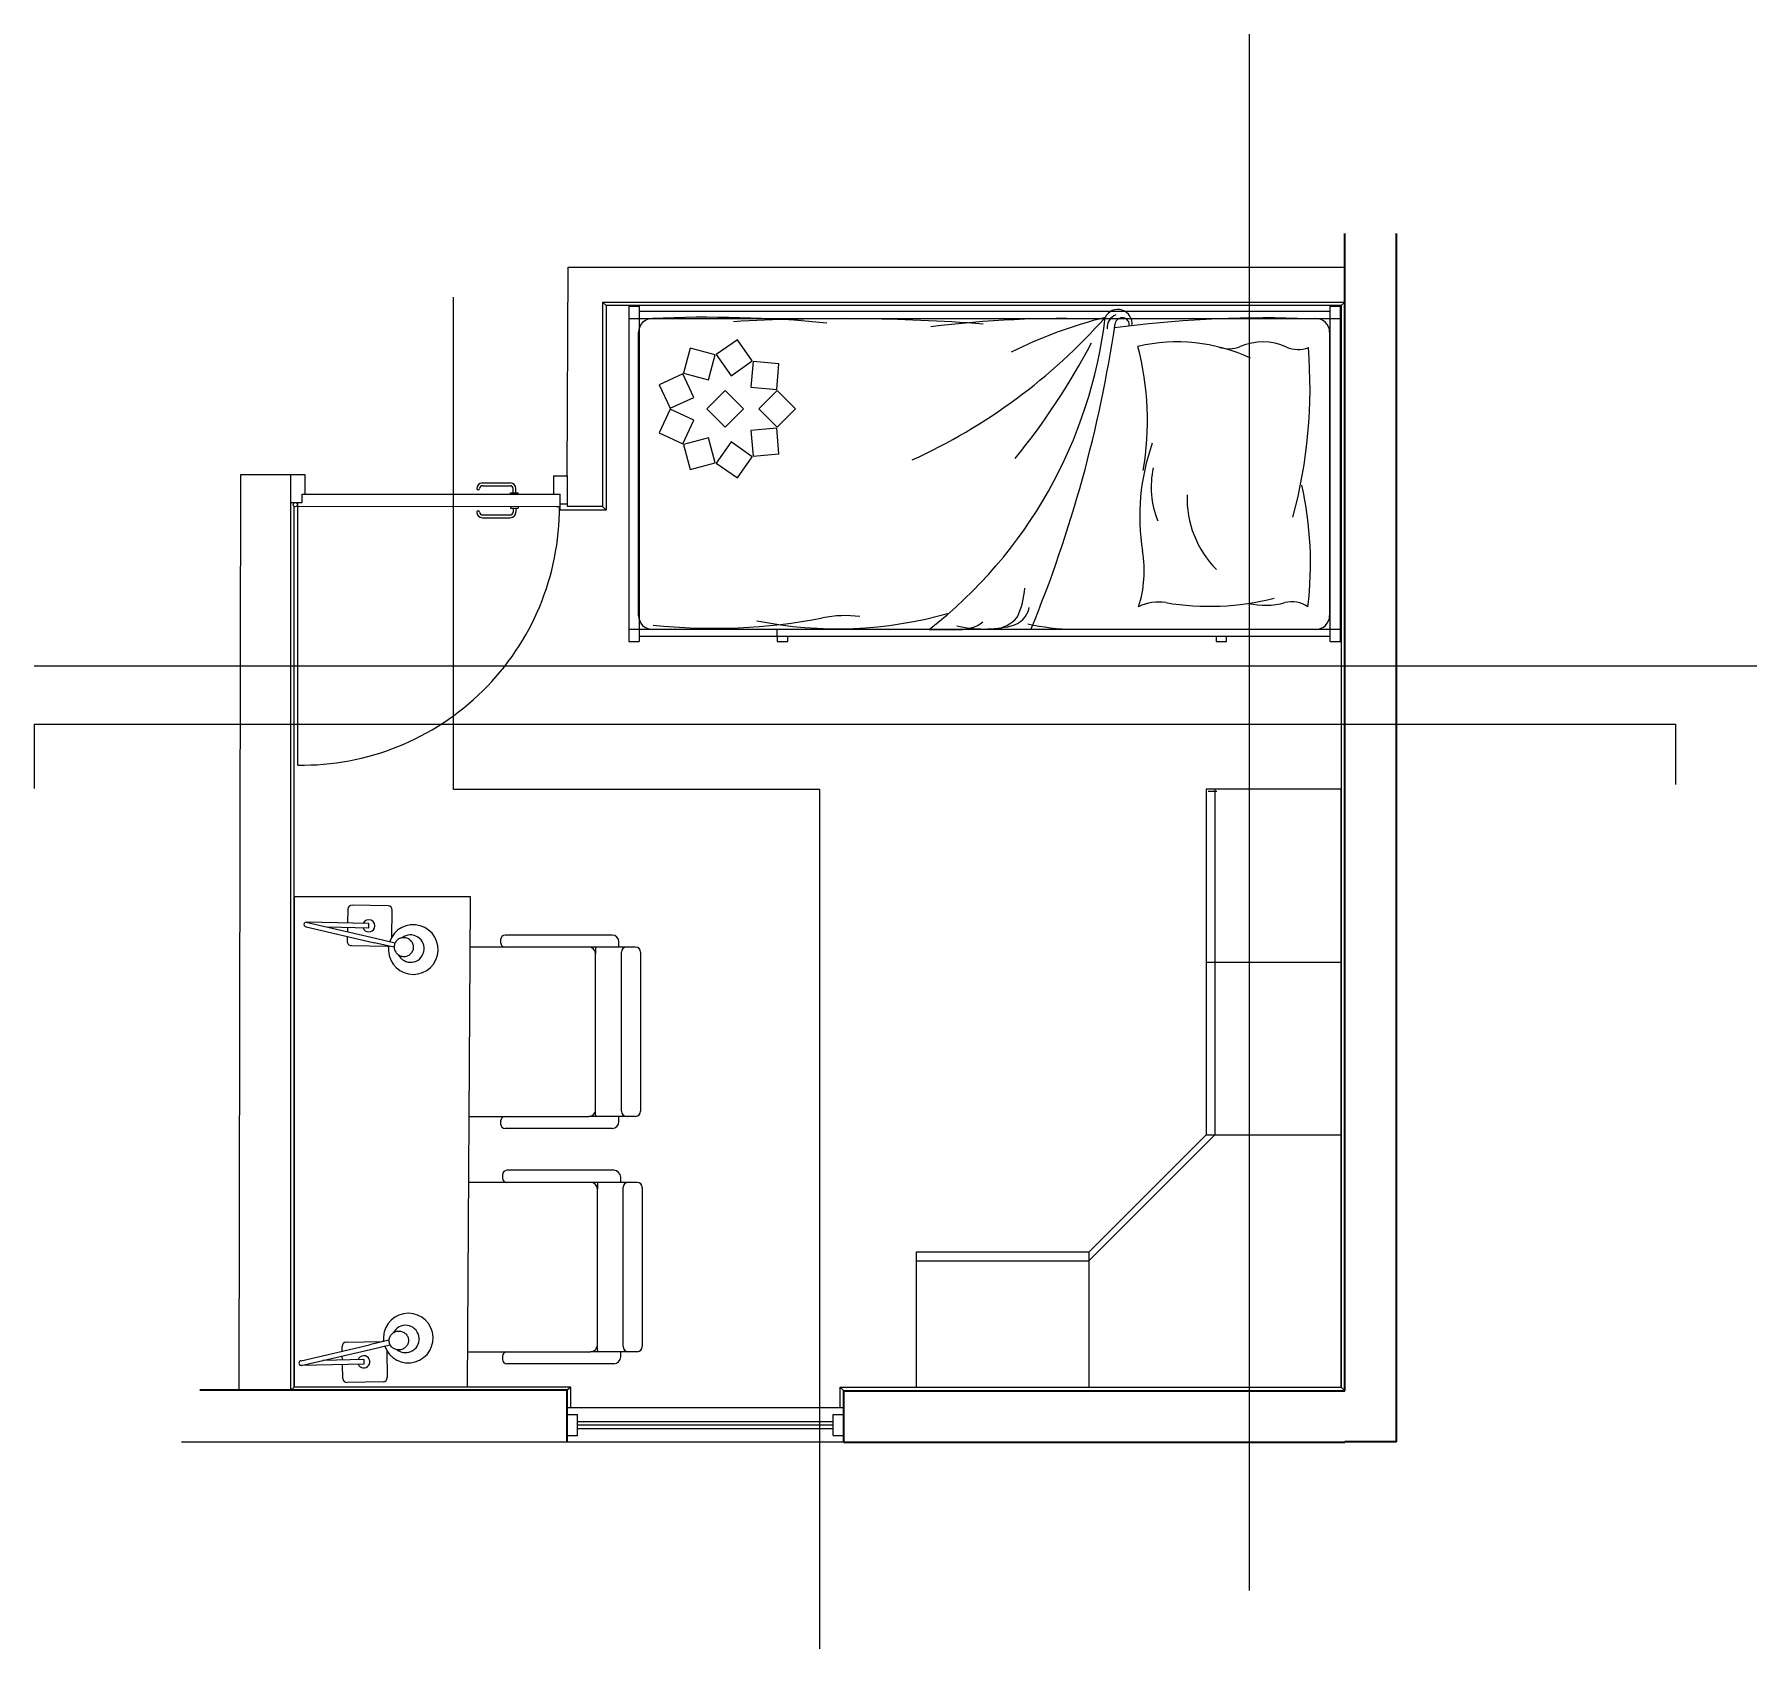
# Model space of a CAD drawing. Header units: millimetres. Extents: x 1104 to 5357, y 515 to 2439.
# Drawn here: x 3839.6 to 4335.8, y 1971.8 to 2439.1 of the extents above; entities that cross this region are included whole.
import ezdxf

# ---------------------------------------------------------------- set-up
doc = ezdxf.new("R2010")
doc.units = ezdxf.units.MM
for name, color, linetype, lineweight in [('A-DOOR-FULL', 9, 'Continuous', 25), ('A-FURN', 2, 'Continuous', 18), ('A-GLAZ-FULL', 4, 'Continuous', 25), ('A-WALL-FULL-EXTR', 3, 'Continuous', 35), ('A-WALL-FULL-INTR', 1, 'Continuous', 25), ('INFISSI_sez', 32, 'Continuous', 9)]:
    doc.layers.add(name, color=color, linetype=linetype, lineweight=lineweight)

msp = doc.modelspace()

# ---------------------------------------------------------------- linework, layer by layer
for p, q in [((3960.96, 2220.45, -35), (3960.96, 2362.99, -35)), ((4005.1, 2360.53), (4004.1, 2361.53)), ((4217.87, 2360.53), (4005.1, 2360.53)), ((4005.1, 2360.53), (4005.1, 2301.37)), ((4217.87, 2360.53), (4218.87, 2361.53)), ((4217.87, 2360.53), (4217.87, 2047.5)), ((3914.87, 2047.5), (3914.87, 2302.45)), ((3991.85, 2301.36, 24.58), (3991.85, 2302.36, 24.58)), ((4005.1, 2301.37), (4004.1, 2302.37)), ((4005.1, 2301.37), (3991.85, 2301.36, 24.58)), ((4066.92, 2220.45, -35), (3960.96, 2220.45, -35)), ((4066.92, 1971.83, -35), (4066.92, 2220.45, -35)), ((3914.87, 2047.5), (3913.87, 2046.67)), ((3994.87, 2047.5), (3914.87, 2047.5)), ((3994.87, 2047.5), (3993.87, 2046.67)), ((3994.87, 2041.58), (3994.87, 2047.5)), ((4072.87, 2041.58), (4072.87, 2047.5)), ((4072.87, 2047.5), (4073.87, 2046.5)), ((4072.87, 2047.5), (4217.87, 2047.5)), ((4217.87, 2047.5), (4218.87, 2046.5))]:
    msp.add_line(p, q)
at = {"layer": 'A-DOOR-FULL'}
for p, q in [((3913.87, 2311.67), (3917.91, 2311.67, -24.58)), ((3917.91, 2311.67, -24.58), (3917.91, 2305.97, -24.58)), ((3969.32, 2309.21, -24.58), (3977.37, 2309.21, -24.58)), ((3969.32, 2308.4, -24.58), (3977.37, 2308.4, -24.58)), ((3978.18, 2306.39, -24.58), (3978.18, 2307.59, -24.58)), ((3978.98, 2306.39, -24.58), (3978.98, 2307.59, -24.58)), ((3989.85, 2311.26, -24.58), (3989.85, 2305.99, -24.58)), ((3989.85, 2311.26), (3993.87, 2311.24)), ((3993.87, 2311.24), (3993.87, 2302.37)), ((3913.88, 2303.55, -24.58), (3917.1, 2303.55, -24.58)), ((3915.88, 2302.34, -24.58), (3915.88, 2303.55, -24.58)), ((3990.66, 2302.36, -24.58), (3915.88, 2302.34, -24.58)), ((3915.9, 2227.56, -24.58), (3915.88, 2302.34, -24.58)), ((3917.1, 2305.97, -24.58), (3991.83, 2305.99, -24.58)), ((3917.1, 2303.55, -24.58), (3917.1, 2305.97, -24.58)), ((3977.47, 2306.39, -24.58), (3979.69, 2306.39, -24.58)), ((3977.47, 2305.98, -24.58), (3977.47, 2306.39, -24.58)), ((3977.47, 2302.36, -24.58), (3977.47, 2301.95, -24.58)), ((3979.69, 2305.98, -24.58), (3979.69, 2306.39, -24.58)), ((3979.69, 2302.36, -24.58), (3979.69, 2301.95, -24.58)), ((3990.66, 2302.36, -24.58), (3991.86, 2302.36)), ((3991.86, 2302.36), (3991.83, 2305.99, -24.58)), ((3993.88, 2303.11, -24.58), (3991.87, 2303.11, -24.58)), ((3969.32, 2299.94, -24.58), (3977.37, 2299.94, -24.58)), ((3969.32, 2299.13, -24.58), (3977.37, 2299.13, -24.58)), ((3977.47, 2301.95, -24.58), (3979.69, 2301.95, -24.58)), ((3978.18, 2301.95, -24.58), (3978.18, 2300.75, -24.58)), ((3978.98, 2301.95, -24.58), (3978.98, 2300.75, -24.58))]:
    msp.add_line(p, q, dxfattribs=at)
msp.add_circle((3915.19, 2302.94, -24.58), 0.604, dxfattribs=at)
for centre, radius, start, end in [((3969.32, 2307.59, -24.58), 1.61, 90, 180), ((3968.11, 2307.63, -24.58), 0.404, 184.9677, 355.0323), ((3969.32, 2307.59, -24.58), 0.806, 90, 180), ((3977.37, 2307.59, -24.58), 1.61, 0, 90), ((3977.37, 2307.59, -24.58), 0.806, 0, 90), ((3917.07, 2302.08, -24.58), 74.53, 269.1018, 0.2154), ((3968.11, 2300.71, -24.58), 0.404, 4.9677, 175.0323), ((3969.32, 2300.75, -24.58), 1.61, 180, 270), ((3969.32, 2300.75, -24.58), 0.806, 180, 270), ((3977.37, 2300.75, -24.58), 0.806, 270, 0), ((3977.37, 2300.75, -24.58), 1.61, 270, 0)]:
    msp.add_arc(centre, radius, start, end, dxfattribs=at)
at = {"layer": 'A-FURN'}
for p, q in [((4191.29, 1988.65), (4191.29, 2439.06)), ((4011.66, 2360.33), (4011.66, 2263.33)), ((4011.66, 2360.33), (4014.66, 2360.33)), ((4014.66, 2360.33), (4014.66, 2263.33)), ((4214.66, 2358.83), (4014.66, 2358.83)), ((4214.66, 2263.33), (4214.66, 2360.33)), ((4214.66, 2360.33), (4217.66, 2360.33)), ((4217.66, 2263.33), (4217.66, 2360.33)), ((4011.66, 2356.83), (4217.66, 2356.83)), ((4014.52, 2270.83), (4014.52, 2352.83)), ((4148.43, 2356.83), (4149.52, 2356.83)), ((4157.03, 2356.83), (4210.52, 2356.83)), ((4214.52, 2352.83), (4214.52, 2270.83)), ((4029.43, 2348.25), (4027.48, 2341.01)), ((4036.67, 2346.31), (4029.43, 2348.25)), ((4043.1, 2350.67), (4036.96, 2346.36)), ((4047.4, 2344.52), (4043.1, 2350.67)), ((4034.73, 2339.07), (4036.67, 2346.31)), ((4036.96, 2346.36), (4041.26, 2340.22)), ((4041.26, 2340.22), (4047.4, 2344.52)), ((4047.66, 2344.38), (4047.01, 2336.9)), ((4055.13, 2343.72), (4047.66, 2344.38)), ((4054.48, 2336.25), (4055.13, 2343.72)), ((4027.3, 2340.79), (4020.5, 2337.62)), ((4020.5, 2337.62), (4023.67, 2330.82)), ((4030.47, 2333.99), (4027.3, 2340.79)), ((4027.48, 2341.01), (4034.73, 2339.07)), ((4023.67, 2330.82), (4030.47, 2333.99)), ((4039.58, 2335.98), (4034.27, 2330.67)), ((4044.88, 2330.67), (4039.58, 2335.98)), ((4047.01, 2336.9), (4054.48, 2336.25)), ((4054.58, 2335.98), (4049.27, 2330.67)), ((4059.88, 2330.67), (4054.58, 2335.98)), ((4023.67, 2330.52), (4020.5, 2323.73)), ((4030.47, 2327.36), (4023.67, 2330.52)), ((4027.3, 2320.56), (4030.47, 2327.36)), ((4034.27, 2330.67), (4039.58, 2325.37)), ((4039.58, 2325.37), (4044.88, 2330.67)), ((4049.27, 2330.67), (4054.58, 2325.37)), ((4054.58, 2325.37), (4059.88, 2330.67)), ((4020.5, 2323.73), (4027.3, 2320.56)), ((4034.73, 2322.27), (4027.48, 2320.33)), ((4036.67, 2315.03), (4034.73, 2322.27)), ((4054.48, 2325.09), (4047.01, 2324.44)), ((4047.01, 2324.44), (4047.66, 2316.97)), ((4055.13, 2317.62), (4054.48, 2325.09)), ((4027.48, 2320.33), (4029.43, 2313.09)), ((4041.26, 2321.12), (4036.96, 2314.98)), ((4047.4, 2316.82), (4041.26, 2321.12)), ((4047.66, 2316.97), (4055.13, 2317.62)), ((4029.43, 2313.09), (4036.67, 2315.03)), ((4036.96, 2314.98), (4043.1, 2310.68)), ((4043.1, 2310.68), (4047.4, 2316.82)), ((4014.66, 2266.83), (4011.66, 2266.83)), ((4011.66, 2263.33), (4014.66, 2263.33)), ((4054.66, 2266.83), (4014.66, 2266.83)), ((4014.66, 2264.83), (4054.66, 2264.83)), ((4210.52, 2266.83), (4018.52, 2266.83)), ((4217.66, 2266.83), (4054.66, 2266.83)), ((4054.66, 2264.83), (4054.66, 2266.83)), ((4054.66, 2264.83), (4054.66, 2263.33)), ((4054.66, 2264.83), (4057.66, 2264.83)), ((4054.66, 2263.33), (4057.66, 2263.33)), ((4057.66, 2263.33), (4057.66, 2264.83)), ((4057.66, 2264.83), (4214.66, 2264.83)), ((4098.61, 2266.83), (4108.3, 2266.83)), ((4140.38, 2266.87), (4201.22, 2266.87)), ((4181.66, 2264.83), (4181.66, 2263.33)), ((4181.66, 2263.33), (4184.66, 2263.33)), ((4184.66, 2263.33), (4184.66, 2264.83)), ((4214.66, 2263.33), (4217.66, 2263.33)), ((3839.62, 2256.32), (4397.92, 2256.32)), ((3839.62, 2239.44), (4314.63, 2239.44)), ((3839.62, 2239.44), (3839.62, 2220.74)), ((4314.63, 2239.44), (4314.63, 2221.95)), ((4179.37, 2220), (4181.87, 2220)), ((4181.32, 2220.55), (4181.32, 2170.55)), ((3914.92, 2047.55), (3914.92, 2189.55)), ((3914.92, 2189.55), (3965.77, 2189.55)), ((3965.77, 2189.55), (3965.77, 2187.8)), ((3930.35, 2185.83), (3930.27, 2181.84)), ((3942.01, 2186.84), (3931.61, 2187.05)), ((3943.07, 2177.77), (3943.23, 2185.58)), ((3965.76, 2187.8), (3964.92, 2047.55)), ((3918.31, 2180.75), (3938.07, 2176.11)), ((3936.44, 2181.71), (3918.34, 2182.07)), ((3918.34, 2182.07), (3938.37, 2177.44)), ((3936.41, 2180.39), (3924.59, 2180.63)), ((3930.24, 2180.51), (3930.22, 2179.33)), ((3936.41, 2180.39), (3936.41, 2181.71)), ((4006.83, 2178.38), (3975.89, 2178.38)), ((3930.19, 2177.96), (3930.16, 2176.63)), ((3931.38, 2175.36), (3941.78, 2175.16)), ((3943.71, 2174.83), (3938.07, 2176.11)), ((3938.37, 2177.44), (3944.01, 2176.16)), ((3943.04, 2176.37), (3943.04, 2176.38)), ((3974.59, 2177.08), (3974.59, 2176.19)), ((4008.83, 2174.89), (4000.08, 2174.89)), ((4002.08, 2174.49), (4002.08, 2172.89)), ((4011.03, 2174.89), (4002.48, 2174.89)), ((4008.83, 2174.89), (4008.83, 2176.38)), ((4009.53, 2127.39), (4009.53, 2173.39)), ((4013.58, 2174.89), (4011.03, 2174.89)), ((4015.08, 2173.39), (4015.08, 2127.39)), ((4178.82, 2170.55), (4217.82, 2170.55)), ((4181.32, 2170.55), (4181.32, 2120.55)), ((3974.59, 2124.59), (3974.59, 2123.69)), ((4008.83, 2125.89), (4000.08, 2125.89)), ((4002.08, 2126.29), (4002.08, 2127.89)), ((4011.03, 2125.89), (4002.48, 2125.89)), ((4008.83, 2124.39), (4008.83, 2125.89)), ((4013.58, 2125.89), (4011.03, 2125.89)), ((4006.83, 2122.39), (3975.89, 2122.39)), ((4144.82, 2084.05), (4181.32, 2120.55)), ((4178.82, 2120.55), (4217.82, 2120.55)), ((3975.09, 2108.98), (3975.09, 2108.08)), ((4007.33, 2110.28), (3976.39, 2110.28)), ((4009.33, 2106.78), (4000.58, 2106.78)), ((4002.58, 2106.38), (4002.58, 2104.78)), ((4011.53, 2106.78), (4002.98, 2106.78)), ((4009.33, 2106.78), (4009.33, 2108.28)), ((4010.03, 2059.28), (4010.03, 2105.28)), ((4014.08, 2106.78), (4011.53, 2106.78)), ((4015.58, 2105.28), (4015.58, 2059.28)), ((4094.82, 2084.05), (4144.82, 2084.05)), ((4144.82, 2086.55), (4144.82, 2047.55)), ((3916.85, 2055.16), (3936.61, 2059.8)), ((3928.73, 2057.95), (3928.7, 2059.29)), ((3929.92, 2060.55), (3940.32, 2060.76)), ((3942.25, 2061.08), (3936.61, 2059.8)), ((3936.91, 2058.47), (3942.55, 2059.75)), ((3941.59, 2059.54), (3941.59, 2059.53)), ((4002.58, 2058.18), (4002.58, 2059.78)), ((3916.88, 2053.84), (3936.91, 2058.47)), ((3934.95, 2055.52), (3923.13, 2055.29)), ((3928.78, 2055.4), (3928.76, 2056.59)), ((3934.95, 2055.52), (3934.95, 2054.2)), ((3941.61, 2058.14), (3941.77, 2050.33)), ((3975.09, 2056.48), (3975.09, 2055.59)), ((4007.33, 2054.29), (3976.39, 2054.29)), ((4009.33, 2057.78), (4000.58, 2057.78)), ((4011.53, 2057.78), (4002.98, 2057.78)), ((4009.33, 2056.29), (4009.33, 2057.78)), ((4014.08, 2057.78), (4011.53, 2057.78)), ((3934.98, 2054.2), (3916.88, 2053.84)), ((3928.89, 2050.08), (3928.81, 2054.08)), ((3913.87, 2046.67), (3993.87, 2046.67)), ((3964.92, 2047.55), (3914.92, 2047.55)), ((3940.56, 2049.07), (3930.15, 2048.87)), ((3993.87, 2031.58), (3882.18, 2031.58))]:
    msp.add_line(p, q, dxfattribs=at)
msp.add_lwpolyline([(4094.82, 2047.55), (4217.82, 2047.55), (4217.82, 2220.55), (4178.82, 2220.55), (4178.82, 2120.55), (4144.82, 2086.55), (4094.82, 2086.55)], close=True, dxfattribs=at)
for points in [[(3947.18, 2177.54, 0.095681), (3946.08, 2177.57, 0.097282), (3945.06, 2177.2, 0.099637), (3944.27, 2176.47, 0.101368), (3943.83, 2175.5, 0.101368), (3943.81, 2174.45, 0.099637), (3944.21, 2173.44, 0.097282), (3944.97, 2172.67, 0.095681), (3945.98, 2172.23, 0.095681), (3947.07, 2172.19, 0.097282), (3948.09, 2172.57, 0.099637), (3948.88, 2173.3, 0.101368), (3949.32, 2174.26, 0.101368), (3949.34, 2175.32, 0.099637), (3948.94, 2176.32, 0.097282), (3948.18, 2177.1, 0.095681)], [(3945.72, 2058.37, -0.095681), (3944.62, 2058.34, -0.097282), (3943.6, 2058.71, -0.099637), (3942.81, 2059.44, -0.101368), (3942.38, 2060.41, -0.101368), (3942.35, 2061.47, -0.099637), (3942.75, 2062.47, -0.097282), (3943.51, 2063.24, -0.095681), (3944.52, 2063.69, -0.095681), (3945.62, 2063.72, -0.097282), (3946.63, 2063.35, -0.099637), (3947.42, 2062.62, -0.101368), (3947.86, 2061.65, -0.101368), (3947.88, 2060.59, -0.099637), (3947.48, 2059.59, -0.097282), (3946.73, 2058.82, -0.095681)]]:
    msp.add_lwpolyline(points, format="xyb", close=True, dxfattribs=at)
for points in [[(3965.39, 2125.89), (3975.89, 2125.89), (4000.08, 2125.89, 0.414214), (4002.08, 2127.89), (4002.08, 2172.89, 0.414213), (4000.08, 2174.89), (3975.89, 2174.89), (3965.69, 2174.89)], [(3964.98, 2057.78), (3976.39, 2057.78), (4000.58, 2057.78, 0.414214), (4002.58, 2059.78), (4002.58, 2104.78, 0.414213), (4000.58, 2106.78), (3976.39, 2106.78), (3965.28, 2106.78)]]:
    msp.add_lwpolyline(points, format="xyb", dxfattribs=at)
for centre, radius, start, end in [((4034.14, 1989.94), 367.22, 84.5576, 92.4387), ((4024.96, 2467.53), 166.48, 294.3833, 318.4532), ((4016.03, 2372.95), 134.47, 307.889, 353.2392), ((4183.23, 2223.92), 137.39, 104.1894, 116.3096), ((4153.23, 2355.32), 4.09, 351.6091, 153.9382), ((4154.21, 2354.13), 4.09, 112.6052, 184.4989), ((4195.74, 2025.32), 331.65, 88.3703, 97.5322), ((4154.48, 2354.95), 2.06, 351.2915, 168.1256), ((4018.52, 2352.83), 4, 90, 180), ((4072.92, 1806.06), 550.7, 85.6972, 93.223), ((4136.57, 2060.53), 296.24, 87.8975, 97.2658), ((3778.63, 2410.71), 377.9, 337.6211, 351.5801), ((4210.52, 2352.83), 4, 0, 90), ((3961.65, 2447.17), 208.16, 321.0376, 332.0856), ((4170.36, 2299.62), 50.42, 65.118, 102.9862), ((4076.21, 2327.18), 85.59, 350.3266, 14.5973), ((4185.37, 2356.53), 8.48, 249.0161, 292.8808), ((4195.16, 2333.32), 16.7, 65.7877, 112.8808), ((4205.35, 2355.97), 8.14, 245.7877, 291.7124), ((4065.31, 2336.7), 143.53, 344.8925, 4.682), ((4222.13, 2299.65), 62.58, 160.3559, 189.3926), ((4188.22, 2307.93), 25.37, 167.148, 202.3825), ((4103.64, 2285.95), 105.33, 353.1414, 12.4248), ((4202.35, 2304.72), 29.1, 177.8295, 225.0098), ((4126.4, 2283.81), 34.45, 342.3598, 9.3926), ((4103.11, 2280.24), 23.2, 335.0339, 356.464), ((4120.81, 2274.57), 6.92, 282.8827, 348.3869), ((4164.98, 2262.06), 12.69, 80.3711, 116.9649), ((4179.79, 2349.34), 75.83, 260.3711, 284.26), ((4195.83, 2295.64), 21.83, 257.312, 285.1988), ((4203.62, 2266.96), 7.89, 54.3788, 105.1988), ((4018.52, 2270.83), 4, 180, 270), ((4036.27, 2432.34), 165.2, 263.8916, 280.9888), ((4072, 2384.12), 117.11, 258.5351, 286.0345), ((4074.24, 2237.86), 32.96, 82.4747, 101.3425), ((4114.52, 2302.06), 35.12, 256.9286, 282.8827), ((4107.67, 2277.46), 10.65, 266.6017, 307.7302), ((4116.4, 2276.81), 10.01, 274.6849, 320.5984), ((4141.23, 2329.65), 62.79, 257.089, 269.2313), ((4210.52, 2270.83), 4, 270, 0), ((3931.58, 2185.81), 1.24, 88.8604, 178.8604), ((3941.99, 2185.6), 1.24, 358.8604, 88.8604), ((3918.33, 2181.41), 0.661, 88.8604, 268.8604), ((3936.42, 2181.05), 1.76, 200.9388, 336.782), ((3936.42, 2181.05), 1.76, 336.782, 156.782), ((3949.29, 2174.18), 7.19, 171.9901, 161.1165), ((3948.51, 2174.45), 3.96, 206.6625, 127.8362), ((3975.89, 2177.08), 1.3, 90, 180), ((4006.83, 2176.38), 2, 0, 90), ((3931.4, 2176.6), 1.24, 178.8604, 268.8604), ((3941.81, 2176.4), 1.24, 268.8604, 284.3261), ((3975.89, 2176.19), 1.3, 180, 270), ((4002.48, 2174.49), 0.4, 89.9999, 180), ((4011.03, 2173.39), 1.5, 90, 180), ((4013.58, 2173.39), 1.5, 0, 90), ((3975.89, 2124.59), 1.3, 90, 180), ((3975.89, 2123.69), 1.3, 180, 270), ((4002.48, 2126.29), 0.4, 180, 270), ((4006.83, 2124.39), 2, 270, 0), ((4011.03, 2127.39), 1.5, 180, 270), ((4013.58, 2127.39), 1.5, 270, 0), ((3976.39, 2108.98), 1.3, 90, 180), ((4007.33, 2108.28), 2, 0, 90), ((3976.39, 2108.08), 1.3, 180, 270), ((4002.98, 2106.38), 0.4, 89.9999, 180), ((4011.53, 2105.28), 1.5, 90, 180), ((4014.08, 2105.28), 1.5, 0, 90), ((3947.84, 2061.73), 7.19, 198.8835, 188.0099), ((3947.05, 2061.47), 3.96, 232.1638, 153.3375), ((3929.94, 2059.31), 1.24, 91.1396, 181.1396), ((3940.35, 2059.52), 1.24, 75.6739, 91.1396), ((4011.53, 2059.28), 1.5, 180, 270), ((4014.08, 2059.28), 1.5, 270, 0), ((3916.87, 2054.5), 0.661, 91.1396, 271.1396), ((3934.96, 2054.86), 1.76, 23.218, 159.0612), ((3934.96, 2054.86), 1.76, 203.218, 23.218), ((3976.39, 2056.48), 1.3, 90, 180), ((3976.39, 2055.59), 1.3, 180, 270), ((4002.98, 2058.18), 0.4, 180, 270), ((4007.33, 2056.29), 2, 270, 0), ((3930.12, 2050.1), 1.24, 181.1396, 271.1396), ((3940.53, 2050.31), 1.24, 271.1396, 1.1396)]:
    msp.add_arc(centre, radius, start, end, dxfattribs=at)
at = {"layer": 'A-GLAZ-FULL'}
for p, q in [((3993.87, 2039.58), (3996.87, 2039.58)), ((4070.87, 2039.58), (4073.87, 2039.58)), ((3996.87, 2037.58), (4070.87, 2037.58)), ((3996.87, 2036.58), (4070.87, 2036.58)), ((3996.87, 2035.58), (4070.87, 2035.58)), ((3993.87, 2033.58), (3996.87, 2033.58)), ((4070.87, 2033.58), (4073.87, 2033.58))]:
    msp.add_line(p, q, dxfattribs=at)
at = {"layer": 'A-GLAZ-FULL', "ltscale": 0.001}
for p, q in [((3996.87, 2033.58), (3996.87, 2039.58)), ((4070.87, 2033.58), (4070.87, 2039.58))]:
    msp.add_line(p, q, dxfattribs=at)
at = {"layer": 'A-WALL-FULL-EXTR'}
for p, q in [((4218.87, 2046.5), (4218.87, 2381.38)), ((4233.87, 2031.67), (4233.87, 2381.38)), ((3993.87, 2046.67), (3887.57, 2046.67)), ((3993.85, 2031.58), (3993.87, 2046.67)), ((4073.87, 2031.58), (4073.87, 2046.5)), ((4073.87, 2046.5), (4218.87, 2046.5)), ((4073.87, 2031.58), (4218.87, 2031.58)), ((4233.87, 2031.67), (4218.87, 2031.67))]:
    msp.add_line(p, q, dxfattribs=at)
at = {"layer": 'A-WALL-FULL-INTR'}
for p, q in [((3993.87, 2311.24), (3994.1, 2371.67)), ((3994.1, 2371.67), (4218.87, 2371.67)), ((4004.1, 2361.53), (4004.1, 2302.37)), ((4004.1, 2361.53), (4218.87, 2361.53)), ((3898.87, 2046.67), (3899.37, 2311.67)), ((3899.37, 2311.67), (3913.87, 2311.67)), ((3913.87, 2166.67), (3913.87, 2311.67)), ((4004.1, 2302.37), (3993.87, 2302.37)), ((3913.87, 2046.67), (3913.87, 2166.67)), ((4073.87, 2041.58), (3993.87, 2041.58)), ((4073.87, 2031.58), (3993.87, 2031.58))]:
    msp.add_line(p, q, dxfattribs=at)
at = {"layer": 'INFISSI_sez', "linetype": 'Continuous'}
for p, q in [((3994.05, 2364.04), (3994.05, 2363.54)), ((3994.05, 2355.04), (3994.05, 2355.54))]:
    msp.add_line(p, q, dxfattribs=at)

doc.saveas('drawing.dxf')
